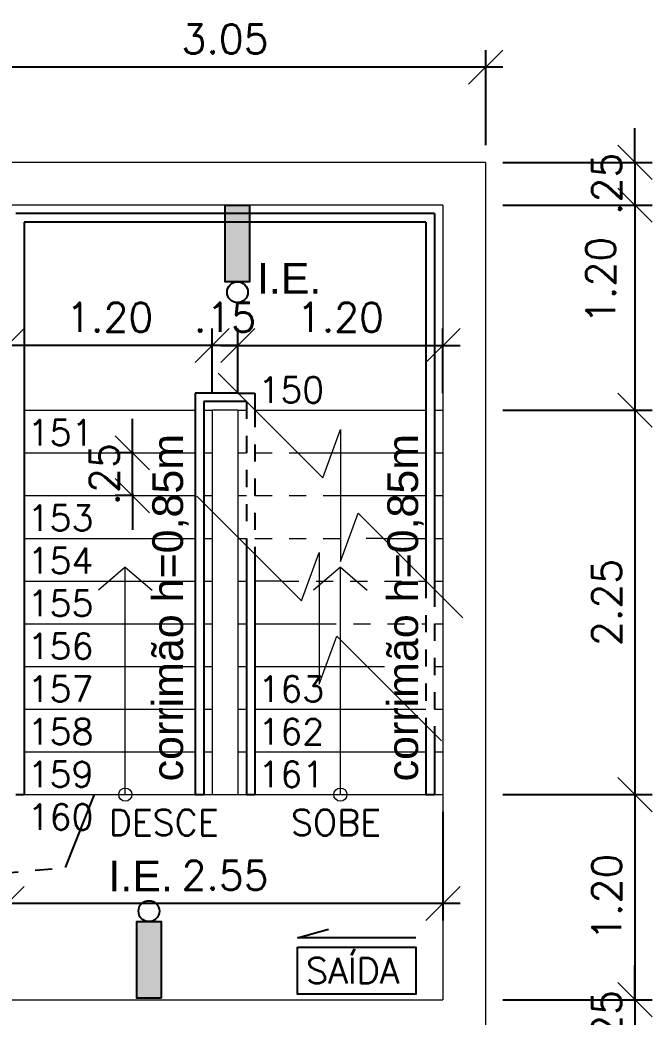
# Model space of a CAD drawing. Header units: millimetres. Extents: x 521 to 1055, y 261 to 520.
# Drawn here: x 686.28 to 689.98, y 403.8 to 409.63 of the extents above; entities that cross this region are included whole.
import ezdxf

# ---------------------------------------------------------------- set-up
doc = ezdxf.new("R2010")
doc.units = ezdxf.units.MM
for name, pattern in [('CENTER2', [28.575, 19.05, -3.175, 3.175, -3.175]), ('CONTINU', [0]), ('DASHDOT', [1, 0.5, -0.25, 0, -0.25])]:
    doc.linetypes.add(name, pattern=pattern)
doc.layers.add('0.1', color=8, linetype='Continuous', lineweight=13)
doc.layers.add('ppci', color=8, linetype='Continuous')
doc.styles.add('80X50', font='romans.shx')
doc.styles.add('ROMANS', font='romans')
doc.styles.get("Standard").update_dxf_attribs({"font": 'romans.shx'})
doc.styles.add('STYLE1', font='sanss___.ttf')
doc.dimstyles.new('Fares Eng - 50', dxfattribs={"dimscale": 2, "dimtxt": 0.085, "dimasz": 0.1, "dimexe": 0.05, "dimexo": 0.05, "dimgap": 0.04, "dimtad": 1, "dimzin": 4, "dimdsep": 46, "dimtxsty": 'ROMANS', "dimblk1": 'OBLIQUE', "dimblk2": 'OBLIQUE', "dimsah": 1, "dimcen": 0.05, "dimdle": 0.05, "dimclrd": 8, "dimclre": 8, "dimclrt": 8, "dimaunit": 1, "dimadec": 0, "dimazin": 0, "dimtfac": 1, "dimtix": 1, "dimtmove": 2, "dimatfit": 0, "dimldrblk": 'OPEN90', "dimfxl": 1, "dimtolj": 1, "dimtzin": 0, "dimarcsym": 0})

# ---------------------------------------------------------------- blocks, each defined once
blk = doc.blocks.new('_OBLIQUE')
at = {"color": 0, "linetype": 'ByBlock'}
blk.add_line((-0.5, -0.5), (0.5, 0.5), dxfattribs=at)
blk = doc.blocks.new('*D305')
at = {"layer": '0.1', "color": 8, "linetype": 'CONTINU', "lineweight": -2, "transparency": 16777216}
for p, q in [((689.8763, 408.7965), (689.8763, 408.9965)), ((689.1027, 408.7965), (689.9763, 408.7965)), ((689.8763, 408.7965), (689.8763, 408.5465)), ((689.1027, 408.5465), (689.9763, 408.5465)), ((689.8763, 408.5465), (689.8763, 408.3465))]:
    blk.add_line(p, q, dxfattribs=at)
at = {"layer": 'DEFPOINTS', "color": 0, "linetype": 'CONTINU', "lineweight": -2, "transparency": 16777216}
for p in [(689.0027, 408.7965), (689.0027, 408.5465), (689.8763, 408.5465)]:
    blk.add_point(p, dxfattribs=at)
at = {"layer": '0.1', "color": 8, "linetype": 'CONTINU', "lineweight": -2, "transparency": 16777216, "xscale": 0.2, "yscale": 0.2, "zscale": 0.2}
for p, rotation in [((689.8763, 408.7965), 270), ((689.8763, 408.5465), 90)]:
    blk.add_blockref('_OBLIQUE', p, dxfattribs=dict(at, rotation=rotation))
at = {"layer": '0.1', "color": 8, "linetype": 'CONTINU', "transparency": 16777216, "insert": (689.7113, 408.6715), "char_height": 0.17, "attachment_point": 5, "rotation": 90, "style": 'ROMANS'}
blk.add_mtext('\\A1;.25', dxfattribs=at)
blk = doc.blocks.new('_Open90')
at = {"color": 0, "linetype": 'ByBlock', "lineweight": -2}
for p, q in [((-0.5, 0.5), (0, 0)), ((0, 0), (-1, 0)), ((0, 0), (-0.5, -0.5))]:
    blk.add_line(p, q, dxfattribs=at)
blk = doc.blocks.new('*D306')
at = {"layer": '0.1', "color": 8, "linetype": 'CONTINU', "lineweight": -2, "transparency": 16777216}
for p, q in [((689.8763, 408.6465), (689.8763, 407.2465)), ((689.1027, 408.5465), (689.9763, 408.5465)), ((689.1027, 407.3465), (689.9763, 407.3465))]:
    blk.add_line(p, q, dxfattribs=at)
at = {"layer": 'DEFPOINTS', "color": 0, "linetype": 'CONTINU', "lineweight": -2, "transparency": 16777216}
for p in [(689.0027, 408.5465), (689.0027, 407.3465), (689.8763, 407.3465)]:
    blk.add_point(p, dxfattribs=at)
at = {"layer": '0.1', "color": 8, "linetype": 'CONTINU', "lineweight": -2, "transparency": 16777216, "xscale": 0.2, "yscale": 0.2, "zscale": 0.2}
for p, rotation in [((689.8763, 408.5465), 90), ((689.8763, 407.3465), 270)]:
    blk.add_blockref('_OBLIQUE', p, dxfattribs=dict(at, rotation=rotation))
at = {"layer": '0.1', "color": 8, "linetype": 'CONTINU', "transparency": 16777216, "insert": (689.6763, 408.1062), "char_height": 0.17, "attachment_point": 5, "rotation": 90, "style": 'ROMANS'}
blk.add_mtext('\\A1;1.20', dxfattribs=at)
blk = doc.blocks.new('*D307')
at = {"layer": '0.1', "color": 8, "linetype": 'CONTINU', "lineweight": -2, "transparency": 16777216}
for p, q in [((689.8763, 407.4465), (689.8763, 404.9965)), ((689.1027, 407.3465), (689.9763, 407.3465)), ((689.1027, 405.0965), (689.9763, 405.0965))]:
    blk.add_line(p, q, dxfattribs=at)
at = {"layer": 'DEFPOINTS', "color": 0, "linetype": 'CONTINU', "lineweight": -2, "transparency": 16777216}
for p in [(689.0027, 407.3465), (689.0027, 405.0965), (689.8763, 405.0965)]:
    blk.add_point(p, dxfattribs=at)
at = {"layer": '0.1', "color": 8, "linetype": 'CONTINU', "lineweight": -2, "transparency": 16777216, "xscale": 0.2, "yscale": 0.2, "zscale": 0.2}
for p, rotation in [((689.8763, 407.3465), 90), ((689.8763, 405.0965), 270)]:
    blk.add_blockref('_OBLIQUE', p, dxfattribs=dict(at, rotation=rotation))
at = {"layer": '0.1', "color": 8, "linetype": 'CONTINU', "transparency": 16777216, "insert": (689.7113, 406.2215), "char_height": 0.17, "attachment_point": 5, "rotation": 90, "style": 'ROMANS'}
blk.add_mtext('\\A1;2.25', dxfattribs=at)
blk = doc.blocks.new('*D308')
at = {"layer": '0.1', "color": 8, "linetype": 'CONTINU', "lineweight": -2, "transparency": 16777216}
for p, q in [((689.8763, 405.1965), (689.8763, 403.7965)), ((689.1027, 405.0965), (689.9763, 405.0965)), ((689.1027, 403.8965), (689.9763, 403.8965))]:
    blk.add_line(p, q, dxfattribs=at)
at = {"layer": 'DEFPOINTS', "color": 0, "linetype": 'CONTINU', "lineweight": -2, "transparency": 16777216}
for p in [(689.0027, 405.0965), (689.0027, 403.8965), (689.8763, 403.8965)]:
    blk.add_point(p, dxfattribs=at)
at = {"layer": '0.1', "color": 8, "linetype": 'CONTINU', "lineweight": -2, "transparency": 16777216, "xscale": 0.2, "yscale": 0.2, "zscale": 0.2}
for p, rotation in [((689.8763, 405.0965), 90), ((689.8763, 403.8965), 270)]:
    blk.add_blockref('_OBLIQUE', p, dxfattribs=dict(at, rotation=rotation))
at = {"layer": '0.1', "color": 8, "linetype": 'CONTINU', "transparency": 16777216, "insert": (689.7113, 404.4965), "char_height": 0.17, "attachment_point": 5, "rotation": 90, "style": 'ROMANS'}
blk.add_mtext('\\A1;1.20', dxfattribs=at)
blk = doc.blocks.new('*D309')
at = {"layer": '0.1', "color": 8, "linetype": 'CONTINU', "lineweight": -2, "transparency": 16777216}
for p, q in [((689.8763, 403.8965), (689.8763, 404.0965)), ((689.1027, 403.8965), (689.9763, 403.8965)), ((689.8763, 403.8965), (689.8763, 403.6465)), ((689.1027, 403.6465), (689.9763, 403.6465)), ((689.8763, 403.6465), (689.8763, 403.4465))]:
    blk.add_line(p, q, dxfattribs=at)
at = {"layer": 'DEFPOINTS', "color": 0, "linetype": 'CONTINU', "lineweight": -2, "transparency": 16777216}
for p in [(689.0027, 403.8965), (689.0027, 403.6465), (689.8763, 403.6465)]:
    blk.add_point(p, dxfattribs=at)
at = {"layer": '0.1', "color": 8, "linetype": 'CONTINU', "lineweight": -2, "transparency": 16777216, "xscale": 0.2, "yscale": 0.2, "zscale": 0.2}
for p, rotation in [((689.8763, 403.8965), 270), ((689.8763, 403.6465), 90)]:
    blk.add_blockref('_OBLIQUE', p, dxfattribs=dict(at, rotation=rotation))
at = {"layer": '0.1', "color": 8, "linetype": 'CONTINU', "transparency": 16777216, "insert": (689.7113, 403.7715), "char_height": 0.17, "attachment_point": 5, "rotation": 90, "style": 'ROMANS'}
blk.add_mtext('\\A1;.25', dxfattribs=at)
blk = doc.blocks.new('*D405')
at = {"layer": '0.1', "color": 8, "linetype": 'CONTINU', "lineweight": -2, "transparency": 16777216}
for p, q in [((686.2027, 407.4465), (686.2027, 407.825)), ((687.4027, 407.4465), (687.4027, 407.825)), ((687.5027, 407.725), (686.1027, 407.725))]:
    blk.add_line(p, q, dxfattribs=at)
at = {"layer": 'DEFPOINTS', "color": 0, "linetype": 'CONTINU', "lineweight": -2, "transparency": 16777216}
for p in [(686.2027, 407.725), (686.2027, 407.3465), (687.4027, 407.3465)]:
    blk.add_point(p, dxfattribs=at)
at = {"layer": '0.1', "color": 8, "linetype": 'CONTINU', "lineweight": -2, "transparency": 16777216, "xscale": 0.2, "yscale": 0.2, "zscale": 0.2, "rotation": 180}
blk.add_blockref('_OBLIQUE', (686.2027, 407.725), dxfattribs=at)
at = {"layer": '0.1', "color": 8, "linetype": 'CONTINU', "lineweight": -2, "transparency": 16777216, "xscale": 0.2, "yscale": 0.2, "zscale": 0.2}
blk.add_blockref('_OBLIQUE', (687.4027, 407.725), dxfattribs=at)
at = {"layer": '0.1', "color": 8, "linetype": 'CONTINU', "transparency": 16777216, "insert": (686.8027, 407.89), "char_height": 0.17, "attachment_point": 5, "style": 'ROMANS'}
blk.add_mtext('\\A1;1.20', dxfattribs=at)
blk = doc.blocks.new('*D406')
at = {"layer": '0.1', "color": 8, "linetype": 'CONTINU', "lineweight": -2, "transparency": 16777216}
for p, q in [((687.4027, 407.4465), (687.4027, 407.825)), ((687.5527, 407.4465), (687.5527, 407.825)), ((687.4027, 407.725), (687.2027, 407.725)), ((687.5527, 407.725), (687.4027, 407.725)), ((687.5527, 407.725), (687.7527, 407.725))]:
    blk.add_line(p, q, dxfattribs=at)
at = {"layer": 'DEFPOINTS', "color": 0, "linetype": 'CONTINU', "lineweight": -2, "transparency": 16777216}
for p in [(687.4027, 407.725), (687.4027, 407.3465), (687.5527, 407.3465)]:
    blk.add_point(p, dxfattribs=at)
at = {"layer": '0.1', "color": 8, "linetype": 'CONTINU', "lineweight": -2, "transparency": 16777216, "xscale": 0.2, "yscale": 0.2, "zscale": 0.2}
blk.add_blockref('_OBLIQUE', (687.4027, 407.725), dxfattribs=at)
at = {"layer": '0.1', "color": 8, "linetype": 'CONTINU', "lineweight": -2, "transparency": 16777216, "xscale": 0.2, "yscale": 0.2, "zscale": 0.2, "rotation": 180}
blk.add_blockref('_OBLIQUE', (687.5527, 407.725), dxfattribs=at)
at = {"layer": '0.1', "color": 8, "linetype": 'CONTINU', "transparency": 16777216, "insert": (687.4777, 407.89), "char_height": 0.17, "attachment_point": 5, "style": 'ROMANS'}
blk.add_mtext('\\A1;.15', dxfattribs=at)
blk = doc.blocks.new('*D407')
at = {"layer": '0.1', "color": 8, "linetype": 'CONTINU', "lineweight": -2, "transparency": 16777216}
for p, q in [((687.5527, 407.4465), (687.5527, 407.825)), ((688.7527, 407.4465), (688.7527, 407.825)), ((687.4527, 407.725), (688.8527, 407.725))]:
    blk.add_line(p, q, dxfattribs=at)
at = {"layer": 'DEFPOINTS', "color": 0, "linetype": 'CONTINU', "lineweight": -2, "transparency": 16777216}
for p in [(688.7527, 407.725), (687.5527, 407.3465), (688.7527, 407.3465)]:
    blk.add_point(p, dxfattribs=at)
at = {"layer": '0.1', "color": 8, "linetype": 'CONTINU', "lineweight": -2, "transparency": 16777216, "xscale": 0.2, "yscale": 0.2, "zscale": 0.2, "rotation": 180}
blk.add_blockref('_OBLIQUE', (687.5527, 407.725), dxfattribs=at)
at = {"layer": '0.1', "color": 8, "linetype": 'CONTINU', "lineweight": -2, "transparency": 16777216, "xscale": 0.2, "yscale": 0.2, "zscale": 0.2}
blk.add_blockref('_OBLIQUE', (688.7527, 407.725), dxfattribs=at)
at = {"layer": '0.1', "color": 8, "linetype": 'CONTINU', "transparency": 16777216, "insert": (688.1527, 407.89), "char_height": 0.17, "attachment_point": 5, "style": 'ROMANS'}
blk.add_mtext('\\A1;1.20', dxfattribs=at)
blk = doc.blocks.new('*D315')
at = {"layer": '0.1', "color": 8, "lineweight": -2, "transparency": 16777216}
for p, q in [((686.9358, 407.0965), (686.9358, 407.2965)), ((686.9431, 407.0965), (686.8358, 407.0965)), ((686.9358, 406.8465), (686.9358, 407.0965)), ((686.9431, 406.8465), (686.8358, 406.8465)), ((686.9358, 406.8465), (686.9358, 406.6465))]:
    blk.add_line(p, q, dxfattribs=at)
at = {"layer": 'DEFPOINTS', "color": 0, "lineweight": -2, "transparency": 16777216}
for p in [(686.9358, 407.0965), (687.0431, 407.0965), (687.0431, 406.8465)]:
    blk.add_point(p, dxfattribs=at)
at = {"layer": '0.1', "color": 8, "lineweight": -2, "transparency": 16777216, "xscale": 0.2, "yscale": 0.2, "zscale": 0.2}
for p, rotation in [((686.9358, 407.0965), 270), ((686.9358, 406.8465), 90)]:
    blk.add_blockref('_OBLIQUE', p, dxfattribs=dict(at, rotation=rotation))
at = {"layer": '0.1', "color": 8, "transparency": 16777216, "insert": (686.7708, 406.9715), "char_height": 0.17, "attachment_point": 5, "rotation": 90, "style": 'ROMANS'}
blk.add_mtext('\\A1;.25', dxfattribs=at)
blk = doc.blocks.new('*D408')
at = {"layer": '0.1', "color": 8, "linetype": 'CONTINU', "lineweight": -2, "transparency": 16777216}
for p, q in [((686.2027, 404.9965), (686.2027, 404.36)), ((688.7527, 404.9965), (688.7527, 404.36)), ((688.8527, 404.46), (686.1027, 404.46))]:
    blk.add_line(p, q, dxfattribs=at)
at = {"layer": 'DEFPOINTS', "color": 0, "linetype": 'CONTINU', "lineweight": -2, "transparency": 16777216}
for p in [(686.2027, 405.0965), (688.7527, 405.0965), (686.2027, 404.46)]:
    blk.add_point(p, dxfattribs=at)
at = {"layer": '0.1', "color": 8, "linetype": 'CONTINU', "lineweight": -2, "transparency": 16777216, "xscale": 0.2, "yscale": 0.2, "zscale": 0.2, "rotation": 180}
blk.add_blockref('_OBLIQUE', (686.2027, 404.46), dxfattribs=at)
at = {"layer": '0.1', "color": 8, "linetype": 'CONTINU', "lineweight": -2, "transparency": 16777216, "xscale": 0.2, "yscale": 0.2, "zscale": 0.2}
blk.add_blockref('_OBLIQUE', (688.7527, 404.46), dxfattribs=at)
at = {"layer": '0.1', "color": 8, "linetype": 'CONTINU', "transparency": 16777216, "insert": (687.4777, 404.625), "char_height": 0.17, "attachment_point": 5, "style": 'ROMANS'}
blk.add_mtext('\\A1;2.55', dxfattribs=at)
blk = doc.blocks.new('*D409')
at = {"layer": '0.1', "color": 8, "linetype": 'CONTINU', "lineweight": -2, "transparency": 16777216}
for p, q in [((685.3027, 404.9965), (685.3027, 404.36)), ((686.2027, 404.9965), (686.2027, 404.36)), ((686.3027, 404.46), (685.2027, 404.46))]:
    blk.add_line(p, q, dxfattribs=at)
at = {"layer": 'DEFPOINTS', "color": 0, "linetype": 'CONTINU', "lineweight": -2, "transparency": 16777216}
for p in [(685.3027, 405.0965), (686.2027, 405.0965), (685.3027, 404.46)]:
    blk.add_point(p, dxfattribs=at)
at = {"layer": '0.1', "color": 8, "linetype": 'CONTINU', "lineweight": -2, "transparency": 16777216, "xscale": 0.2, "yscale": 0.2, "zscale": 0.2, "rotation": 180}
blk.add_blockref('_OBLIQUE', (685.3027, 404.46), dxfattribs=at)
at = {"layer": '0.1', "color": 8, "linetype": 'CONTINU', "lineweight": -2, "transparency": 16777216, "xscale": 0.2, "yscale": 0.2, "zscale": 0.2}
blk.add_blockref('_OBLIQUE', (686.2027, 404.46), dxfattribs=at)
at = {"layer": '0.1', "color": 8, "linetype": 'CONTINU', "transparency": 16777216, "insert": (685.7527, 404.625), "char_height": 0.17, "attachment_point": 5, "style": 'ROMANS'}
blk.add_mtext('\\A1;.90', dxfattribs=at)
blk = doc.blocks.new('*D380')
at = {"layer": '0.1', "color": 8, "linetype": 'CONTINU', "lineweight": -2, "transparency": 16777216}
for p, q in [((685.9527, 408.8965), (685.9527, 409.4536)), ((689.0027, 408.8965), (689.0027, 409.4536)), ((689.1027, 409.3536), (685.8527, 409.3536))]:
    blk.add_line(p, q, dxfattribs=at)
at = {"layer": 'DEFPOINTS', "color": 0, "linetype": 'CONTINU', "lineweight": -2, "transparency": 16777216}
for p in [(685.9527, 409.3536), (685.9527, 408.7965), (689.0027, 408.7965)]:
    blk.add_point(p, dxfattribs=at)
at = {"layer": '0.1', "color": 8, "linetype": 'CONTINU', "lineweight": -2, "transparency": 16777216, "xscale": 0.2, "yscale": 0.2, "zscale": 0.2, "rotation": 180}
blk.add_blockref('_OBLIQUE', (685.9527, 409.3536), dxfattribs=at)
at = {"layer": '0.1', "color": 8, "linetype": 'CONTINU', "lineweight": -2, "transparency": 16777216, "xscale": 0.2, "yscale": 0.2, "zscale": 0.2}
blk.add_blockref('_OBLIQUE', (689.0027, 409.3536), dxfattribs=at)
at = {"layer": '0.1', "color": 8, "linetype": 'CONTINU', "transparency": 16777216, "insert": (687.4777, 409.5186), "char_height": 0.17, "attachment_point": 5, "style": 'ROMANS'}
blk.add_mtext('\\A1;3.05', dxfattribs=at)
blk = doc.blocks.new('SAIDA')
at = {"layer": 'ppci', "color": 10, "linetype": 'CONTINU'}
for p, q in [((606.3494, 490.7845), (606.5313, 490.8355)), ((607.0434, 490.7845), (606.3494, 490.7845))]:
    blk.add_line(p, q, dxfattribs=at)
blk.add_lwpolyline([(606.3494, 490.7295), (607.0434, 490.7295), (607.0434, 490.4547), (606.3494, 490.4547)], close=True, dxfattribs=at)
at = {"layer": 'ppci', "color": 10}
blk.add_text('SAÍDA', height=0.15, dxfattribs=at).set_placement((606.4001, 490.5171))

msp = doc.modelspace()

# ---------------------------------------------------------------- hatches: boundary and pattern name
at = {"layer": 'ppci'}
for points in [[(687.47925, 408.09796), (687.62175, 408.09796), (687.62175, 408.54649), (687.47925, 408.54649)], [(687.10364, 404.35355), (686.96114, 404.35355), (686.96114, 403.90502), (687.10364, 403.90502)]]:
    msp.add_hatch(color=10, dxfattribs=at).paths.add_polyline_path(points)

# ---------------------------------------------------------------- linework, layer by layer
at = {"layer": '0.1', "color": 7}
for p, q in [((689.00267, 408.79649), (685.95267, 408.79649)), ((689.00267, 408.79649), (689.00267, 397.19649)), ((688.75267, 408.54649), (686.20267, 408.54649)), ((688.75267, 408.54649), (688.75267, 403.89649)), ((687.40267, 407.34649), (687.40267, 405.09649)), ((687.55267, 407.34649), (687.40267, 407.34649)), ((687.55267, 407.34649), (687.55267, 405.09649)), ((687.40267, 405.09649), (687.55267, 405.09649)), ((685.30267, 403.89649), (688.75267, 403.89649))]:
    msp.add_line(p, q, dxfattribs=at)
at = {"layer": '0.1', "color": 8}
for p, q in [((686.30267, 407.34649), (687.30267, 407.34649)), ((687.35267, 407.34649), (687.40267, 407.34649)), ((687.55267, 407.34649), (687.60267, 407.34649)), ((687.65267, 407.34649), (688.65267, 407.34649)), ((688.70267, 407.34649), (688.75267, 407.34649)), ((686.30267, 407.09649), (687.30267, 407.09649)), ((687.35267, 407.09649), (687.40267, 407.09649)), ((687.55267, 407.09649), (687.60267, 407.09649)), ((687.90269, 407.09649), (688.65267, 407.09649)), ((688.70267, 407.09649), (688.75267, 407.09649)), ((686.30267, 406.84649), (687.30267, 406.84649)), ((687.35267, 406.84649), (687.40267, 406.84649)), ((687.55267, 406.84649), (687.60267, 406.84649)), ((688.15267, 406.84651), (688.65267, 406.84651)), ((688.70267, 406.84649), (688.75267, 406.84649)), ((686.30267, 406.59649), (687.30267, 406.59649)), ((687.35267, 406.59649), (687.40267, 406.59649)), ((687.55267, 406.59649), (687.60267, 406.59649)), ((688.40269, 406.59649), (688.65267, 406.59649)), ((688.70267, 406.59649), (688.75267, 406.59649)), ((686.894, 406.42788), (686.73659, 406.29313)), ((686.894, 405.09649), (686.894, 406.42788)), ((686.894, 406.42788), (687.05142, 406.29313)), ((688.15267, 406.42788), (687.99526, 406.29313)), ((688.15267, 405.09649), (688.15267, 406.42788)), ((688.15267, 406.42788), (688.31008, 406.29313)), ((686.30267, 406.34649), (687.30267, 406.34649)), ((687.35267, 406.34649), (687.40267, 406.34649)), ((687.55267, 406.34649), (687.60267, 406.34649)), ((688.65267, 406.34651), (688.65267, 406.34649)), ((688.70267, 406.34649), (688.75267, 406.34649)), ((686.30267, 406.09649), (687.30267, 406.09649)), ((687.35267, 406.09649), (687.40267, 406.09649)), ((687.55267, 406.09649), (687.60267, 406.09649)), ((687.65267, 406.09649), (688.02871, 406.09649)), ((688.70267, 406.09649), (688.75267, 406.09649)), ((686.30267, 405.84649), (687.30267, 405.84649)), ((687.35267, 405.84649), (687.40267, 405.84649)), ((687.55267, 405.84649), (687.60267, 405.84649)), ((687.65267, 405.84649), (688.02871, 405.84649)), ((688.02871, 405.84649), (688.31043, 405.84649)), ((688.70267, 405.84649), (688.75267, 405.84649)), ((686.30267, 405.59649), (687.30267, 405.59649)), ((687.35267, 405.59649), (687.40267, 405.59649)), ((687.55267, 405.59649), (687.60267, 405.59649)), ((687.65267, 405.59649), (688.65267, 405.59649)), ((688.70267, 405.59649), (688.75267, 405.59649)), ((686.30267, 405.34649), (687.30267, 405.34649)), ((687.35267, 405.34649), (687.40267, 405.34649)), ((687.55267, 405.34649), (687.60267, 405.34649)), ((687.65267, 405.34649), (688.65267, 405.34649)), ((688.70267, 405.34649), (688.75267, 405.34649)), ((686.30267, 405.09649), (687.30267, 405.09649)), ((687.35267, 405.09649), (687.40267, 405.09649)), ((687.55267, 405.09649), (687.60267, 405.09649)), ((687.65267, 405.09649), (688.65267, 405.09649)), ((688.70267, 405.09649), (688.75267, 405.09649))]:
    msp.add_line(p, q, dxfattribs=at)
at = {"layer": '0.1', "color": 8, "linetype": 'DASHDOT', "ltscale": 0.2}
for p, q in [((687.65267, 407.09649), (687.90269, 407.09649)), ((687.65267, 406.84649), (688.15267, 406.84649)), ((687.65267, 406.59649), (688.20239, 406.59649)), ((688.40269, 406.59649), (688.20239, 406.59649)), ((687.81043, 406.34649), (688.65269, 406.34649)), ((688.02871, 406.09649), (688.65267, 406.09649)), ((688.31043, 405.84649), (688.65267, 405.84649))]:
    msp.add_line(p, q, dxfattribs=at)
at = {"layer": '0.1', "color": 8, "linetype": 'CONTINU'}
msp.add_line((687.81043, 406.34649), (687.65267, 406.34649), dxfattribs=at)
at = {"layer": '0.1', "color": 8}
for points in [[(687.43673, 407.56246), (688.04934, 406.94984), (688.15267, 407.23256), (688.15267, 406.84651), (688.15267, 406.46046), (688.256, 406.74318), (688.86862, 406.13056)], [(687.31277, 406.84415), (687.92538, 406.23154), (688.02871, 406.51425), (688.02871, 406.12821), (688.02871, 405.74216), (688.13204, 406.02487), (688.74466, 405.41226)]]:
    msp.add_lwpolyline(points, dxfattribs=at)
for centre in [(686.894, 405.09649), (688.15267, 405.09649)]:
    msp.add_circle(centre, 0.03865, dxfattribs=at)
at = {"layer": 'ppci', "color": 10}
for p, q in [((688.70267, 408.49649), (686.25267, 408.49649)), ((688.70267, 408.49649), (688.70267, 406.29651)), ((686.30267, 408.44649), (686.30267, 405.09649)), ((688.65267, 408.44649), (686.30267, 408.44649)), ((688.65267, 408.44649), (688.65267, 406.34651)), ((687.30267, 407.44649), (687.30267, 405.09649)), ((687.55269, 407.44649), (687.30267, 407.44649)), ((687.55269, 407.44649), (687.65267, 407.44649)), ((687.65267, 407.44649), (687.65267, 407.34649)), ((687.35267, 407.39649), (687.35267, 405.09649)), ((687.60267, 407.39649), (687.35267, 407.39649)), ((687.60267, 406.55425), (687.60267, 405.09649)), ((687.65267, 406.50425), (687.65267, 405.09649)), ((688.65267, 405.50425), (688.65267, 405.09649)), ((688.70267, 405.45425), (688.70267, 405.09649)), ((686.25267, 405.09649), (686.30267, 405.09649)), ((687.30267, 405.09649), (687.35267, 405.09649)), ((687.60267, 405.09649), (687.65267, 405.09649)), ((688.65267, 405.09649), (688.70267, 405.09649))]:
    msp.add_line(p, q, dxfattribs=at)
at = {"layer": 'ppci', "color": 8, "linetype": 'DASHDOT', "ltscale": 0.2}
for p, q in [((687.60267, 407.39649), (687.60267, 406.55425)), ((687.65267, 407.34649), (687.65267, 406.50425)), ((688.65267, 406.34649), (688.65267, 405.50425)), ((688.70267, 406.29651), (688.70267, 405.45425))]:
    msp.add_line(p, q, dxfattribs=at)
at = {"layer": 'ppci', "color": 10}
for points in [[(687.47925, 408.54649), (687.62175, 408.54649), (687.62175, 408.09796), (687.47925, 408.09796)], [(687.10364, 403.90502), (686.96114, 403.90502), (686.96114, 404.35355), (687.10364, 404.35355)]]:
    msp.add_lwpolyline(points, close=True, dxfattribs=at)
at = {"layer": 'ppci', "color": 10, "linetype": 'CENTER2', "lineweight": -2, "ltscale": 0.03}
msp.add_lwpolyline([(666.50267, 374.49649), (668.80058, 379.06479), (673.50987, 379.45558), (674.77861, 400.52147), (683.44369, 402.38245), (683.96106, 404.43977), (686.54336, 404.66988), (686.71384, 405.09649)], dxfattribs=at)
at = {"layer": 'ppci', "color": 10}
for centre in [(687.5505, 408.03678), (687.03239, 404.41473)]:
    msp.add_circle(centre, 0.06117, dxfattribs=at)

# ---------------------------------------------------------------- block references
at = {"layer": 'ppci', "color": 10, "linetype": 'CONTINU'}
msp.add_blockref('SAIDA', (81.55151, -86.5255), dxfattribs=at)

# ---------------------------------------------------------------- texts
at = {"layer": '0.1', "color": 8, "style": '80X50'}
for s, p in [('150', (687.67247, 407.39038)), ('151', (686.32247, 407.14038)), ('153', (686.32247, 406.64038)), ('154', (686.32247, 406.39038)), ('155', (686.32247, 406.14038)), ('156', (686.32247, 405.89038)), ('157', (686.32247, 405.64038)), ('163', (687.67247, 405.64036)), ('158', (686.32247, 405.39038)), ('162', (687.67247, 405.39036)), ('159', (686.32247, 405.14038)), ('161', (687.67247, 405.14036)), ('160', (686.32247, 404.89038)), ('DESCE', (686.79699, 404.85839)), ('SOBE', (687.86327, 404.85839))]:
    msp.add_text(s, height=0.15, dxfattribs=at).set_placement(p)
at = {"layer": 'ppci', "color": 10, "style": 'STYLE1'}
for p in [(687.66426, 408.02773), (686.79549, 404.53099)]:
    msp.add_text('I.E.', height=0.18, dxfattribs=at).set_placement(p)
for p in [(687.23187, 405.17405), (688.60716, 405.17405)]:
    msp.add_text('corrimão h=0,85m', height=0.18, rotation=90, dxfattribs=at).set_placement(p)

# ---------------------------------------------------------------- dimensions: what is measured, and where the dimension line sits
at = {"layer": '0.1', "color": 8, "linetype": 'CONTINU'}
for base, p1, p2, picture, middle in [((685.95267, 409.35358), (689.00267, 408.79649), (685.95267, 408.79649), '*D380', (687.47767, 409.51858)), ((686.20267, 407.72501), (687.40267, 407.34649), (686.20267, 407.34649), '*D405', (686.80267, 407.89001)), ((687.40267, 407.72501), (687.55267, 407.34649), (687.40267, 407.34649), '*D406', (687.47767, 407.89001)), ((688.75267, 407.72501), (687.55267, 407.34649), (688.75267, 407.34649), '*D407', (688.15267, 407.89001)), ((685.30267, 404.46), (686.20267, 405.09649), (685.30267, 405.09649), '*D409', (685.75267, 404.625)), ((686.20267, 404.46), (688.75267, 405.09649), (686.20267, 405.09649), '*D408', (687.47767, 404.625))]:
    dim = msp.add_linear_dim(base=base, p1=p1, p2=p2, dimstyle='Fares Eng - 50', dxfattribs=at)
    dim.commit()
    dim.dimension.update_dxf_attribs({"geometry": picture, "text_midpoint": middle})
for base, p1, p2, picture, middle in [((689.87626, 408.54649), (689.00267, 408.79649), (689.00267, 408.54649), '*D305', (689.71126, 408.67149)), ((689.87626, 405.09649), (689.00267, 407.34649), (689.00267, 405.09649), '*D307', (689.71126, 406.22149)), ((689.87626, 403.89649), (689.00267, 405.09649), (689.00267, 403.89649), '*D308', (689.71126, 404.49649)), ((689.87626, 403.64649), (689.00267, 403.89649), (689.00267, 403.64649), '*D309', (689.71126, 403.77149))]:
    dim = msp.add_linear_dim(base=base, p1=p1, p2=p2, angle=90, dimstyle='Fares Eng - 50', dxfattribs=at)
    dim.commit()
    dim.dimension.update_dxf_attribs({"geometry": picture, "text_midpoint": middle})
dim = msp.add_linear_dim(base=(689.87626, 407.34649), p1=(689.00267, 408.54649), p2=(689.00267, 407.34649), angle=90, dimstyle='Fares Eng - 50', dxfattribs=at)
dim.commit()
dim.dimension.update_dxf_attribs({"geometry": '*D306', "text_midpoint": (689.67626, 408.10624), "dimtype": 160})
at = {"layer": '0.1', "color": 8}
dim = msp.add_linear_dim(base=(686.93577, 407.09649), p1=(687.04311, 406.84649), p2=(687.04311, 407.09649), angle=90, dimstyle='Fares Eng - 50', dxfattribs=at)
dim.commit()
dim.dimension.update_dxf_attribs({"geometry": '*D315', "text_midpoint": (686.77077, 406.97149)})

doc.saveas('drawing.dxf')
